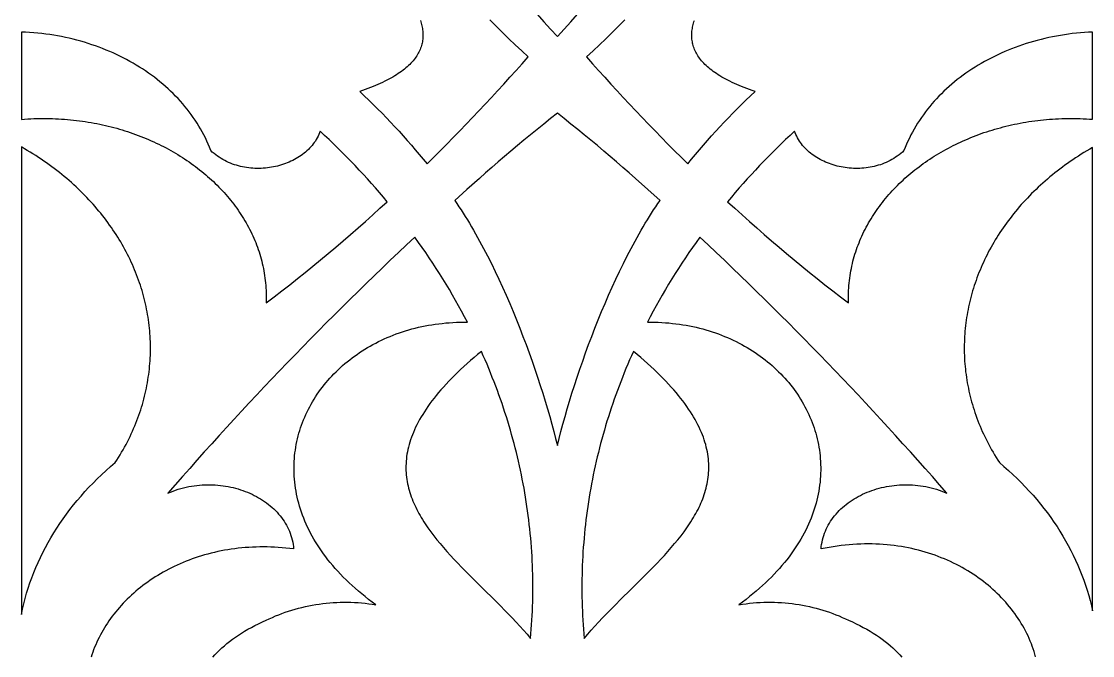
# Model space of a CAD drawing. Extents: x -4950 to -2150, y -1354 to 1346.
# Drawn here: x -3148.6 to -2849.8, y -331.7 to -154.7 of the extents above; entities that cross this region are included whole.
import ezdxf

# ---------------------------------------------------------------- set-up
doc = ezdxf.new("R2010")
doc.units = 0
doc.layers.add('LAYER_1', color=18, linetype='CONTINUOUS')

msp = doc.modelspace()

# ---------------------------------------------------------------- linework, layer by layer
at = {"layer": 'LAYER_1'}
for points in [[(-3037.35, -154.41), (-3037.23, -154.79), (-3037.12, -155.16), (-3037.01, -155.53), (-3036.92, -155.91), (-3036.84, -156.28), (-3036.77, -156.65), (-3036.72, -157.03), (-3036.67, -157.4), (-3036.64, -157.77), (-3036.62, -158.14), (-3036.62, -158.51), (-3036.62, -158.88), (-3036.64, -159.25), (-3036.67, -159.61), (-3036.72, -159.98), (-3036.77, -160.34), (-3036.85, -160.71), (-3036.93, -161.07), (-3037.03, -161.43), (-3037.14, -161.79), (-3037.27, -162.15), (-3037.41, -162.51), (-3037.57, -162.86), (-3037.74, -163.22), (-3037.92, -163.57), (-3038.12, -163.92), (-3038.34, -164.27), (-3038.57, -164.62), (-3038.82, -164.96), (-3039.08, -165.3), (-3039.36, -165.65), (-3039.65, -165.99), (-3039.96, -166.32), (-3040.29, -166.66), (-3040.63, -166.99), (-3040.99, -167.32), (-3041.37, -167.65), (-3041.76, -167.98), (-3042.17, -168.3), (-3042.6, -168.63), (-3043.05, -168.95), (-3043.51, -169.26), (-3043.99, -169.58), (-3044.49, -169.89), (-3045.01, -170.2), (-3045.54, -170.5), (-3046.1, -170.81), (-3046.67, -171.11), (-3047.26, -171.4), (-3047.88, -171.7), (-3048.51, -171.99), (-3049.16, -172.28), (-3049.83, -172.56), (-3050.51, -172.84), (-3051.22, -173.12), (-3051.95, -173.4), (-3052.7, -173.67), (-3053.47, -173.94), (-3054.26, -174.2), (-3052.99, -175.41), (-3051.74, -176.62), (-3050.49, -177.84), (-3049.26, -179.07), (-3048.04, -180.31), (-3046.83, -181.55), (-3045.64, -182.8), (-3044.46, -184.07), (-3043.29, -185.33), (-3042.13, -186.61), (-3040.99, -187.89), (-3039.86, -189.19), (-3038.75, -190.48), (-3037.64, -191.79), (-3036.55, -193.1), (-3035.48, -194.43), (-3033.63, -192.61), (-3031.8, -190.78), (-3029.97, -188.94), (-3028.16, -187.1), (-3026.36, -185.25), (-3024.57, -183.4), (-3022.79, -181.54), (-3021.02, -179.67), (-3019.27, -177.8), (-3017.52, -175.93), (-3015.79, -174.05), (-3014.06, -172.16), (-3012.35, -170.27), (-3010.65, -168.37), (-3008.95, -166.47), (-3007.27, -164.57), (-3009.08, -162.9), (-3010.87, -161.21), (-3012.65, -159.5), (-3014.43, -157.78), (-3016.19, -156.03), (-3017.94, -154.27)], [(-3004.76, -152.69), (-3002.88, -154.78), (-3001, -156.84), (-2999.13, -158.88), (-2997.26, -156.84), (-2995.38, -154.78), (-2993.5, -152.69)], [(-2980.32, -154.27), (-2982.07, -156.03), (-2983.83, -157.78), (-2985.6, -159.5), (-2987.39, -161.21), (-2989.18, -162.9), (-2990.98, -164.57), (-2989.3, -166.47), (-2987.61, -168.37), (-2985.91, -170.27), (-2984.19, -172.16), (-2982.47, -174.05), (-2980.73, -175.93), (-2978.99, -177.8), (-2977.23, -179.67), (-2975.46, -181.54), (-2973.68, -183.4), (-2971.89, -185.25), (-2970.09, -187.1), (-2968.28, -188.94), (-2966.46, -190.78), (-2964.62, -192.61), (-2962.78, -194.43), (-2961.7, -193.1), (-2960.61, -191.79), (-2959.51, -190.48), (-2958.39, -189.19), (-2957.26, -187.89), (-2956.12, -186.61), (-2954.97, -185.33), (-2953.8, -184.07), (-2952.62, -182.8), (-2951.42, -181.55), (-2950.22, -180.31), (-2949, -179.07), (-2947.76, -177.84), (-2946.52, -176.62), (-2945.26, -175.41), (-2943.99, -174.2), (-2944.78, -173.94), (-2945.55, -173.67), (-2946.3, -173.4), (-2947.03, -173.12), (-2947.74, -172.84), (-2948.43, -172.56), (-2949.1, -172.28), (-2949.75, -171.99), (-2950.38, -171.7), (-2950.99, -171.4), (-2951.58, -171.11), (-2952.16, -170.81), (-2952.71, -170.5), (-2953.25, -170.2), (-2953.77, -169.89), (-2954.26, -169.58), (-2954.75, -169.26), (-2955.21, -168.95), (-2955.66, -168.63), (-2956.08, -168.3), (-2956.5, -167.98), (-2956.89, -167.65), (-2957.27, -167.32), (-2957.63, -166.99), (-2957.97, -166.66), (-2958.3, -166.32), (-2958.61, -165.99), (-2958.9, -165.65), (-2959.18, -165.3), (-2959.44, -164.96), (-2959.69, -164.62), (-2959.92, -164.27), (-2960.13, -163.92), (-2960.33, -163.57), (-2960.52, -163.22), (-2960.69, -162.86), (-2960.85, -162.51), (-2960.99, -162.15), (-2961.11, -161.79), (-2961.23, -161.43), (-2961.33, -161.07), (-2961.41, -160.71), (-2961.48, -160.34), (-2961.54, -159.98), (-2961.58, -159.61), (-2961.62, -159.25), (-2961.63, -158.88), (-2961.64, -158.51), (-2961.63, -158.14), (-2961.61, -157.77), (-2961.58, -157.4), (-2961.54, -157.03), (-2961.48, -156.65), (-2961.41, -156.28), (-2961.33, -155.91), (-2961.24, -155.53), (-2961.14, -155.16), (-2961.03, -154.79), (-2960.9, -154.41)], [(-3095.23, -332.16), (-3094.64, -331.5), (-3094.03, -330.86), (-3093.39, -330.22), (-3092.72, -329.59), (-3092.02, -328.97), (-3091.3, -328.36), (-3090.54, -327.76), (-3089.76, -327.17), (-3088.95, -326.59), (-3088.11, -326.01), (-3087.24, -325.45), (-3086.35, -324.9), (-3085.42, -324.36), (-3084.46, -323.84), (-3083.48, -323.32), (-3082.46, -322.82), (-3081.42, -322.33), (-3080.34, -321.85), (-3079.48, -321.44), (-3078.61, -321.04), (-3077.73, -320.66), (-3076.84, -320.3), (-3075.94, -319.95), (-3075.03, -319.62), (-3074.11, -319.31), (-3073.19, -319.02), (-3072.26, -318.74), (-3071.32, -318.49), (-3070.37, -318.25), (-3069.42, -318.03), (-3068.47, -317.83), (-3067.51, -317.64), (-3066.54, -317.48), (-3065.57, -317.33), (-3064.59, -317.2), (-3063.62, -317.09), (-3062.63, -317), (-3061.65, -316.92), (-3060.66, -316.87), (-3059.67, -316.83), (-3058.68, -316.82), (-3057.69, -316.82), (-3056.7, -316.84), (-3055.71, -316.88), (-3054.71, -316.94), (-3053.72, -317.01), (-3052.73, -317.11), (-3051.74, -317.22), (-3050.75, -317.36), (-3049.77, -317.51), (-3050.79, -316.76), (-3051.78, -316.01), (-3052.75, -315.24), (-3053.7, -314.48), (-3054.61, -313.71), (-3055.51, -312.93), (-3056.38, -312.15), (-3057.22, -311.36), (-3058.04, -310.57), (-3058.84, -309.78), (-3059.61, -308.98), (-3060.36, -308.18), (-3061.08, -307.37), (-3061.78, -306.57), (-3062.46, -305.75), (-3063.11, -304.94), (-3063.74, -304.12), (-3064.35, -303.3), (-3064.94, -302.48), (-3065.5, -301.65), (-3066.04, -300.83), (-3066.55, -300), (-3067.05, -299.17), (-3067.52, -298.33), (-3067.97, -297.5), (-3068.39, -296.66), (-3068.8, -295.83), (-3069.18, -294.99), (-3069.55, -294.15), (-3069.89, -293.32), (-3070.21, -292.48), (-3070.51, -291.64), (-3070.79, -290.8), (-3071.04, -289.96), (-3071.28, -289.13), (-3071.5, -288.29), (-3071.7, -287.45), (-3071.87, -286.62), (-3072.03, -285.78), (-3072.17, -284.95), (-3072.28, -284.12), (-3072.38, -283.29), (-3072.46, -282.46), (-3072.52, -281.64), (-3072.56, -280.82), (-3072.58, -280), (-3072.58, -279.18), (-3072.57, -278.36), (-3072.53, -277.55), (-3072.48, -276.74), (-3072.41, -275.94), (-3072.32, -275.14), (-3072.21, -274.34), (-3072.09, -273.55), (-3071.94, -272.76), (-3071.78, -271.97), (-3071.61, -271.19), (-3071.41, -270.41), (-3071.2, -269.64), (-3070.97, -268.88), (-3070.73, -268.11), (-3070.47, -267.36), (-3070.19, -266.61), (-3069.9, -265.86), (-3069.59, -265.13), (-3069.26, -264.39), (-3068.92, -263.67), (-3068.56, -262.95), (-3068.19, -262.24), (-3067.8, -261.53), (-3067.4, -260.83), (-3066.98, -260.14), (-3066.55, -259.46), (-3066.1, -258.78), (-3065.64, -258.11), (-3065.16, -257.45), (-3064.67, -256.8), (-3064.17, -256.15), (-3063.65, -255.52), (-3063.12, -254.89), (-3062.57, -254.27), (-3062.01, -253.67), (-3061.44, -253.07), (-3060.85, -252.48), (-3060.25, -251.9), (-3059.64, -251.32), (-3059.02, -250.76), (-3058.38, -250.21), (-3057.73, -249.67), (-3057.06, -249.14), (-3056.39, -248.62), (-3055.7, -248.12), (-3055, -247.62), (-3054.29, -247.13), (-3053.57, -246.66), (-3052.84, -246.2), (-3052.1, -245.75), (-3051.34, -245.31), (-3050.57, -244.88), (-3049.8, -244.47), (-3049.01, -244.07), (-3048.21, -243.68), (-3047.4, -243.3), (-3046.58, -242.94), (-3045.75, -242.59), (-3044.91, -242.25), (-3044.06, -241.93), (-3043.2, -241.62), (-3042.34, -241.33), (-3041.46, -241.05), (-3040.57, -240.78), (-3039.68, -240.53), (-3038.77, -240.3), (-3037.86, -240.07), (-3036.94, -239.87), (-3036.01, -239.68), (-3035.07, -239.5), (-3034.12, -239.34), (-3033.17, -239.2), (-3032.21, -239.07), (-3031.24, -238.96), (-3030.26, -238.86), (-3029.27, -238.79), (-3028.28, -238.72), (-3027.28, -238.68), (-3026.27, -238.65), (-3025.26, -238.64), (-3024.24, -238.65), (-3025.04, -237.12), (-3025.85, -235.59), (-3026.68, -234.07), (-3027.52, -232.56), (-3028.39, -231.05), (-3029.26, -229.55), (-3030.15, -228.06), (-3031.06, -226.57), (-3031.98, -225.09), (-3032.92, -223.62), (-3033.88, -222.15), (-3034.85, -220.69), (-3035.83, -219.23), (-3036.83, -217.79), (-3037.85, -216.35), (-3038.88, -214.92), (-3041.17, -217.06), (-3043.45, -219.22), (-3045.72, -221.37), (-3047.98, -223.54), (-3050.23, -225.71), (-3052.48, -227.88), (-3054.72, -230.06), (-3056.94, -232.25), (-3059.16, -234.44), (-3061.37, -236.64), (-3063.57, -238.85), (-3065.77, -241.06), (-3067.95, -243.27), (-3070.12, -245.49), (-3072.29, -247.72), (-3074.45, -249.95), (-3076.6, -252.19), (-3078.74, -254.43), (-3080.87, -256.68), (-3082.99, -258.93), (-3085.1, -261.19), (-3087.21, -263.45), (-3089.31, -265.72), (-3091.39, -268), (-3093.47, -270.28), (-3095.54, -272.56), (-3097.6, -274.85), (-3099.65, -277.15), (-3101.69, -279.45), (-3103.72, -281.76), (-3105.75, -284.07), (-3107.76, -286.39), (-3107.05, -286.08), (-3106.33, -285.8), (-3105.6, -285.54), (-3104.87, -285.3), (-3104.14, -285.08), (-3103.4, -284.88), (-3102.66, -284.71), (-3101.92, -284.55), (-3101.18, -284.41), (-3100.44, -284.3), (-3099.7, -284.2), (-3098.96, -284.12), (-3098.22, -284.07), (-3097.48, -284.03), (-3096.74, -284.01), (-3096, -284.01), (-3095.27, -284.03), (-3094.54, -284.07), (-3093.81, -284.12), (-3093.09, -284.2), (-3092.37, -284.29), (-3091.66, -284.4), (-3090.95, -284.52), (-3090.25, -284.67), (-3089.55, -284.83), (-3088.87, -285), (-3088.18, -285.2), (-3087.51, -285.41), (-3086.85, -285.63), (-3086.19, -285.87), (-3085.55, -286.13), (-3084.91, -286.4), (-3084.28, -286.69), (-3083.67, -286.99), (-3083.07, -287.31), (-3082.47, -287.64), (-3081.9, -287.99), (-3081.33, -288.35), (-3080.78, -288.72), (-3080.24, -289.11), (-3079.71, -289.51), (-3079.2, -289.92), (-3078.71, -290.35), (-3078.23, -290.79), (-3077.76, -291.24), (-3077.32, -291.71), (-3076.89, -292.19), (-3076.48, -292.68), (-3076.08, -293.18), (-3075.71, -293.69), (-3075.35, -294.21), (-3075.02, -294.75), (-3074.7, -295.29), (-3074.41, -295.85), (-3074.13, -296.42), (-3073.88, -296.99), (-3073.65, -297.58), (-3073.44, -298.18), (-3073.26, -298.78), (-3073.1, -299.4), (-3072.96, -300.02), (-3072.85, -300.66), (-3072.76, -301.3), (-3072.7, -301.95), (-3073.77, -301.82), (-3074.84, -301.7), (-3075.91, -301.6), (-3076.97, -301.52), (-3078.02, -301.46), (-3079.06, -301.42), (-3080.1, -301.39), (-3081.14, -301.38), (-3082.16, -301.38), (-3083.18, -301.41), (-3084.19, -301.45), (-3085.19, -301.5), (-3086.19, -301.57), (-3087.18, -301.66), (-3088.16, -301.76), (-3089.13, -301.88), (-3090.1, -302.01), (-3091.05, -302.16), (-3092, -302.33), (-3092.94, -302.5), (-3093.88, -302.7), (-3094.8, -302.9), (-3095.72, -303.13), (-3096.62, -303.36), (-3097.52, -303.61), (-3098.41, -303.87), (-3099.29, -304.15), (-3100.16, -304.44), (-3101.02, -304.74), (-3101.87, -305.05), (-3102.71, -305.38), (-3103.54, -305.72), (-3104.36, -306.07), (-3105.17, -306.44), (-3105.97, -306.81), (-3106.76, -307.2), (-3107.54, -307.6), (-3108.31, -308.01), (-3109.07, -308.43), (-3109.82, -308.86), (-3110.56, -309.31), (-3111.28, -309.76), (-3112, -310.22), (-3112.7, -310.7), (-3113.4, -311.18), (-3114.08, -311.68), (-3114.74, -312.18), (-3115.4, -312.69), (-3116.05, -313.21), (-3116.68, -313.75), (-3117.3, -314.29), (-3117.91, -314.83), (-3118.5, -315.39), (-3119.09, -315.96), (-3119.66, -316.53), (-3120.21, -317.11), (-3120.76, -317.7), (-3121.29, -318.29), (-3121.81, -318.9), (-3122.31, -319.51), (-3122.8, -320.13), (-3123.28, -320.75), (-3123.75, -321.38), (-3124.2, -322.02), (-3124.63, -322.66), (-3125.05, -323.31), (-3125.46, -323.96), (-3125.85, -324.62), (-3126.23, -325.29), (-3126.6, -325.96), (-3126.95, -326.64), (-3127.28, -327.32), (-3127.6, -328), (-3127.9, -328.69), (-3128.19, -329.39), (-3128.47, -330.09), (-3128.73, -330.79), (-3128.97, -331.49), (-3129.19, -332.2)], [(-2865.73, -332.09), (-2865.93, -331.34), (-2866.15, -330.6), (-2866.39, -329.86), (-2866.65, -329.12), (-2866.92, -328.39), (-2867.21, -327.67), (-2867.52, -326.94), (-2867.85, -326.22), (-2868.19, -325.51), (-2868.55, -324.8), (-2868.92, -324.1), (-2869.31, -323.41), (-2869.72, -322.71), (-2870.14, -322.03), (-2870.58, -321.35), (-2871.04, -320.68), (-2871.51, -320.01), (-2871.99, -319.36), (-2872.49, -318.71), (-2873.01, -318.06), (-2873.54, -317.43), (-2874.08, -316.8), (-2874.64, -316.18), (-2875.22, -315.57), (-2875.81, -314.97), (-2876.41, -314.37), (-2877.02, -313.79), (-2877.65, -313.22), (-2878.3, -312.65), (-2878.95, -312.09), (-2879.63, -311.55), (-2880.31, -311.01), (-2881.01, -310.49), (-2881.72, -309.98), (-2882.44, -309.47), (-2883.17, -308.98), (-2883.92, -308.5), (-2884.68, -308.03), (-2885.45, -307.58), (-2886.23, -307.13), (-2887.03, -306.7), (-2887.84, -306.28), (-2888.65, -305.87), (-2889.48, -305.48), (-2890.32, -305.1), (-2891.18, -304.73), (-2892.04, -304.38), (-2892.91, -304.04), (-2893.79, -303.71), (-2894.69, -303.4), (-2895.59, -303.11), (-2896.51, -302.83), (-2897.43, -302.56), (-2898.37, -302.31), (-2899.31, -302.07), (-2900.26, -301.86), (-2901.22, -301.65), (-2902.2, -301.47), (-2903.18, -301.3), (-2904.16, -301.14), (-2905.16, -301.01), (-2906.17, -300.89), (-2907.18, -300.79), (-2908.21, -300.7), (-2909.24, -300.64), (-2910.28, -300.59), (-2911.32, -300.56), (-2912.38, -300.55), (-2913.44, -300.55), (-2914.51, -300.58), (-2915.58, -300.63), (-2916.67, -300.69), (-2917.75, -300.78), (-2918.85, -300.88), (-2919.95, -301.01), (-2921.06, -301.16), (-2922.18, -301.32), (-2923.3, -301.51), (-2924.43, -301.72), (-2925.56, -301.95), (-2925.5, -301.3), (-2925.41, -300.66), (-2925.3, -300.02), (-2925.16, -299.4), (-2925, -298.78), (-2924.81, -298.18), (-2924.6, -297.58), (-2924.37, -296.99), (-2924.12, -296.42), (-2923.85, -295.85), (-2923.55, -295.29), (-2923.24, -294.75), (-2922.9, -294.21), (-2922.55, -293.69), (-2922.17, -293.18), (-2921.78, -292.68), (-2921.37, -292.19), (-2920.94, -291.71), (-2920.49, -291.24), (-2920.03, -290.79), (-2919.55, -290.35), (-2919.05, -289.92), (-2918.54, -289.51), (-2918.02, -289.11), (-2917.48, -288.72), (-2916.93, -288.35), (-2916.36, -287.99), (-2915.78, -287.64), (-2915.19, -287.31), (-2914.59, -286.99), (-2913.97, -286.69), (-2913.35, -286.4), (-2912.71, -286.13), (-2912.06, -285.87), (-2911.41, -285.63), (-2910.74, -285.41), (-2910.07, -285.2), (-2909.39, -285), (-2908.7, -284.83), (-2908.01, -284.67), (-2907.31, -284.52), (-2906.6, -284.4), (-2905.88, -284.29), (-2905.17, -284.2), (-2904.44, -284.12), (-2903.72, -284.07), (-2902.99, -284.03), (-2902.25, -284.01), (-2901.52, -284.01), (-2900.78, -284.03), (-2900.04, -284.07), (-2899.3, -284.12), (-2898.56, -284.2), (-2897.81, -284.3), (-2897.07, -284.41), (-2896.33, -284.55), (-2895.59, -284.71), (-2894.85, -284.88), (-2894.12, -285.08), (-2893.39, -285.3), (-2892.66, -285.54), (-2891.93, -285.8), (-2891.21, -286.08), (-2890.49, -286.39), (-2892.51, -284.07), (-2894.53, -281.76), (-2896.56, -279.45), (-2898.61, -277.15), (-2900.66, -274.85), (-2902.72, -272.56), (-2904.79, -270.28), (-2906.86, -268), (-2908.95, -265.72), (-2911.05, -263.45), (-2913.15, -261.19), (-2915.26, -258.93), (-2917.39, -256.68), (-2919.52, -254.43), (-2921.66, -252.19), (-2923.81, -249.95), (-2925.96, -247.72), (-2928.13, -245.49), (-2930.31, -243.27), (-2932.49, -241.06), (-2934.68, -238.85), (-2936.88, -236.64), (-2939.09, -234.44), (-2941.31, -232.25), (-2943.54, -230.06), (-2945.78, -227.88), (-2948.02, -225.71), (-2950.27, -223.54), (-2952.54, -221.37), (-2954.81, -219.22), (-2957.09, -217.06), (-2959.37, -214.92), (-2960.4, -216.35), (-2961.42, -217.79), (-2962.42, -219.23), (-2963.41, -220.69), (-2964.38, -222.15), (-2965.33, -223.62), (-2966.27, -225.09), (-2967.19, -226.57), (-2968.1, -228.06), (-2968.99, -229.55), (-2969.87, -231.05), (-2970.73, -232.56), (-2971.57, -234.07), (-2972.4, -235.59), (-2973.22, -237.12), (-2974.01, -238.65), (-2972.99, -238.64), (-2971.98, -238.65), (-2970.97, -238.68), (-2969.97, -238.72), (-2968.98, -238.79), (-2968, -238.86), (-2967.02, -238.96), (-2966.05, -239.07), (-2965.09, -239.2), (-2964.13, -239.34), (-2963.19, -239.5), (-2962.25, -239.68), (-2961.32, -239.87), (-2960.4, -240.07), (-2959.48, -240.3), (-2958.58, -240.53), (-2957.68, -240.78), (-2956.8, -241.05), (-2955.92, -241.33), (-2955.05, -241.62), (-2954.19, -241.93), (-2953.34, -242.25), (-2952.5, -242.59), (-2951.67, -242.94), (-2950.86, -243.3), (-2950.05, -243.68), (-2949.25, -244.07), (-2948.46, -244.47), (-2947.68, -244.88), (-2946.92, -245.31), (-2946.16, -245.75), (-2945.42, -246.2), (-2944.68, -246.66), (-2943.96, -247.13), (-2943.25, -247.62), (-2942.55, -248.12), (-2941.87, -248.62), (-2941.19, -249.14), (-2940.53, -249.67), (-2939.88, -250.21), (-2939.24, -250.76), (-2938.62, -251.32), (-2938, -251.9), (-2937.4, -252.48), (-2936.82, -253.07), (-2936.24, -253.67), (-2935.68, -254.27), (-2935.14, -254.89), (-2934.61, -255.52), (-2934.09, -256.15), (-2933.58, -256.8), (-2933.09, -257.45), (-2932.61, -258.11), (-2932.15, -258.78), (-2931.71, -259.46), (-2931.27, -260.14), (-2930.85, -260.83), (-2930.45, -261.53), (-2930.06, -262.24), (-2929.69, -262.95), (-2929.33, -263.67), (-2928.99, -264.39), (-2928.67, -265.13), (-2928.36, -265.86), (-2928.06, -266.61), (-2927.79, -267.36), (-2927.53, -268.11), (-2927.28, -268.88), (-2927.05, -269.64), (-2926.84, -270.41), (-2926.65, -271.19), (-2926.47, -271.97), (-2926.31, -272.76), (-2926.17, -273.55), (-2926.05, -274.34), (-2925.94, -275.14), (-2925.85, -275.94), (-2925.78, -276.74), (-2925.72, -277.55), (-2925.69, -278.36), (-2925.67, -279.18), (-2925.68, -280), (-2925.7, -280.82), (-2925.74, -281.64), (-2925.8, -282.46), (-2925.87, -283.29), (-2925.97, -284.12), (-2926.09, -284.95), (-2926.23, -285.78), (-2926.38, -286.62), (-2926.56, -287.45), (-2926.76, -288.29), (-2926.97, -289.13), (-2927.21, -289.96), (-2927.47, -290.8), (-2927.75, -291.64), (-2928.05, -292.48), (-2928.37, -293.32), (-2928.71, -294.15), (-2929.07, -294.99), (-2929.46, -295.83), (-2929.86, -296.66), (-2930.29, -297.5), (-2930.74, -298.33), (-2931.21, -299.17), (-2931.7, -300), (-2932.22, -300.83), (-2932.76, -301.65), (-2933.32, -302.48), (-2933.9, -303.3), (-2934.51, -304.12), (-2935.14, -304.94), (-2935.8, -305.75), (-2936.47, -306.57), (-2937.17, -307.37), (-2937.9, -308.18), (-2938.64, -308.98), (-2939.42, -309.78), (-2940.21, -310.57), (-2941.03, -311.36), (-2941.88, -312.15), (-2942.75, -312.93), (-2943.64, -313.71), (-2944.56, -314.48), (-2945.5, -315.24), (-2946.47, -316.01), (-2947.47, -316.76), (-2948.49, -317.51), (-2947.5, -317.36), (-2946.51, -317.22), (-2945.52, -317.11), (-2944.53, -317.01), (-2943.54, -316.94), (-2942.55, -316.88), (-2941.56, -316.84), (-2940.56, -316.82), (-2939.57, -316.82), (-2938.58, -316.83), (-2937.59, -316.87), (-2936.61, -316.92), (-2935.62, -317), (-2934.64, -317.09), (-2933.66, -317.2), (-2932.69, -317.33), (-2931.72, -317.48), (-2930.75, -317.64), (-2929.79, -317.83), (-2928.83, -318.03), (-2927.88, -318.25), (-2926.94, -318.49), (-2926, -318.74), (-2925.07, -319.02), (-2924.14, -319.31), (-2923.23, -319.62), (-2922.32, -319.95), (-2921.42, -320.3), (-2920.53, -320.66), (-2919.65, -321.04), (-2918.78, -321.44), (-2917.92, -321.85), (-2916.84, -322.33), (-2915.79, -322.82), (-2914.78, -323.32), (-2913.79, -323.84), (-2912.83, -324.36), (-2911.91, -324.9), (-2911.01, -325.45), (-2910.14, -326.01), (-2909.3, -326.59), (-2908.49, -327.17), (-2907.71, -327.76), (-2906.96, -328.36), (-2906.23, -328.97), (-2905.54, -329.59), (-2904.87, -330.22), (-2904.22, -330.86), (-2903.61, -331.5), (-2903.02, -332.16)]]:
    msp.add_lwpolyline(points, dxfattribs=at)
for points in [[(-3080.35, -233.27), (-3078.15, -231.59), (-3075.95, -229.9), (-3073.77, -228.2), (-3071.6, -226.48), (-3069.45, -224.76), (-3067.31, -223.02), (-3065.18, -221.26), (-3063.06, -219.5), (-3060.96, -217.73), (-3058.87, -215.94), (-3056.79, -214.14), (-3054.73, -212.33), (-3052.67, -210.51), (-3050.63, -208.69), (-3048.61, -206.85), (-3046.59, -205), (-3047.67, -203.72), (-3048.76, -202.44), (-3049.86, -201.17), (-3050.97, -199.91), (-3052.1, -198.65), (-3053.24, -197.4), (-3054.39, -196.16), (-3055.55, -194.93), (-3056.73, -193.7), (-3057.92, -192.48), (-3059.12, -191.27), (-3060.34, -190.07), (-3061.56, -188.87), (-3062.8, -187.68), (-3064.05, -186.5), (-3065.31, -185.33), (-3065.49, -185.8), (-3065.68, -186.27), (-3065.89, -186.73), (-3066.12, -187.18), (-3066.37, -187.63), (-3066.63, -188.06), (-3066.92, -188.48), (-3067.22, -188.89), (-3067.54, -189.29), (-3067.87, -189.68), (-3068.22, -190.06), (-3068.59, -190.43), (-3068.97, -190.79), (-3069.36, -191.13), (-3069.77, -191.47), (-3070.19, -191.79), (-3070.62, -192.11), (-3071.07, -192.41), (-3071.53, -192.7), (-3071.99, -192.97), (-3072.47, -193.24), (-3072.96, -193.49), (-3073.46, -193.73), (-3073.97, -193.96), (-3074.48, -194.17), (-3075, -194.37), (-3075.54, -194.56), (-3076.07, -194.74), (-3076.62, -194.9), (-3077.17, -195.04), (-3077.73, -195.18), (-3078.29, -195.3), (-3078.85, -195.4), (-3079.42, -195.49), (-3079.99, -195.57), (-3080.57, -195.63), (-3081.15, -195.68), (-3081.73, -195.71), (-3082.31, -195.73), (-3082.89, -195.73), (-3083.47, -195.71), (-3084.06, -195.68), (-3084.64, -195.64), (-3085.22, -195.57), (-3085.8, -195.49), (-3086.38, -195.4), (-3086.95, -195.29), (-3087.52, -195.16), (-3088.09, -195.02), (-3088.65, -194.85), (-3089.21, -194.67), (-3089.77, -194.48), (-3090.31, -194.26), (-3090.86, -194.03), (-3091.39, -193.78), (-3091.92, -193.52), (-3092.44, -193.23), (-3092.95, -192.93), (-3093.45, -192.6), (-3093.95, -192.26), (-3094.43, -191.9), (-3094.9, -191.52), (-3095.37, -191.13), (-3095.82, -190.71), (-3096.16, -189.82), (-3096.53, -188.95), (-3096.91, -188.08), (-3097.32, -187.22), (-3097.74, -186.37), (-3098.19, -185.53), (-3098.65, -184.7), (-3099.13, -183.88), (-3099.63, -183.07), (-3100.15, -182.27), (-3100.68, -181.48), (-3101.24, -180.69), (-3101.81, -179.92), (-3102.4, -179.16), (-3103.01, -178.41), (-3103.63, -177.67), (-3104.27, -176.94), (-3104.93, -176.22), (-3105.6, -175.51), (-3106.29, -174.82), (-3107, -174.13), (-3107.72, -173.46), (-3108.45, -172.8), (-3109.2, -172.15), (-3109.97, -171.51), (-3110.75, -170.89), (-3111.54, -170.27), (-3112.35, -169.67), (-3113.17, -169.08), (-3114, -168.51), (-3114.85, -167.95), (-3115.71, -167.4), (-3116.58, -166.86), (-3117.47, -166.34), (-3118.37, -165.83), (-3119.28, -165.33), (-3120.2, -164.85), (-3121.13, -164.39), (-3122.08, -163.93), (-3123.03, -163.49), (-3124, -163.07), (-3124.97, -162.66), (-3125.96, -162.26), (-3126.96, -161.88), (-3127.96, -161.52), (-3128.98, -161.17), (-3130.01, -160.83), (-3131.04, -160.51), (-3132.08, -160.21), (-3133.14, -159.92), (-3134.19, -159.65), (-3135.26, -159.39), (-3136.34, -159.15), (-3137.42, -158.93), (-3138.51, -158.72), (-3139.61, -158.53), (-3140.71, -158.36), (-3141.82, -158.2), (-3142.94, -158.06), (-3144.06, -157.94), (-3145.19, -157.84), (-3146.33, -157.75), (-3147.47, -157.68), (-3148.61, -157.63), (-3148.61, -182.02), (-3147.74, -181.95), (-3146.87, -181.9), (-3146, -181.85), (-3145.13, -181.81), (-3144.27, -181.79), (-3143.4, -181.77), (-3142.54, -181.76), (-3141.69, -181.76), (-3140.83, -181.78), (-3139.98, -181.8), (-3139.13, -181.83), (-3138.28, -181.87), (-3137.44, -181.92), (-3136.6, -181.97), (-3135.76, -182.04), (-3134.92, -182.12), (-3134.09, -182.2), (-3133.26, -182.3), (-3132.44, -182.4), (-3131.62, -182.51), (-3130.8, -182.63), (-3129.98, -182.76), (-3129.17, -182.9), (-3128.36, -183.04), (-3127.56, -183.2), (-3126.76, -183.36), (-3125.97, -183.53), (-3125.17, -183.71), (-3124.39, -183.9), (-3123.6, -184.1), (-3122.83, -184.3), (-3122.05, -184.51), (-3121.28, -184.73), (-3120.52, -184.96), (-3119.75, -185.2), (-3119, -185.44), (-3118.25, -185.69), (-3117.5, -185.95), (-3116.76, -186.22), (-3116.02, -186.49), (-3115.29, -186.77), (-3114.57, -187.06), (-3113.85, -187.36), (-3113.13, -187.66), (-3112.42, -187.98), (-3111.72, -188.3), (-3111.02, -188.62), (-3110.32, -188.95), (-3109.64, -189.29), (-3108.95, -189.64), (-3108.28, -189.99), (-3107.61, -190.36), (-3106.94, -190.72), (-3106.29, -191.1), (-3105.64, -191.48), (-3104.99, -191.87), (-3104.35, -192.26), (-3103.72, -192.66), (-3103.1, -193.07), (-3102.48, -193.48), (-3101.86, -193.9), (-3101.26, -194.33), (-3100.66, -194.76), (-3100.07, -195.2), (-3099.48, -195.64), (-3098.91, -196.09), (-3098.34, -196.55), (-3097.77, -197.01), (-3097.22, -197.48), (-3096.67, -197.95), (-3096.13, -198.43), (-3095.6, -198.92), (-3095.07, -199.41), (-3094.55, -199.91), (-3094.04, -200.41), (-3093.54, -200.92), (-3093.05, -201.43), (-3092.56, -201.95), (-3092.09, -202.47), (-3091.62, -203), (-3091.16, -203.53), (-3090.7, -204.07), (-3090.26, -204.61), (-3089.82, -205.16), (-3089.4, -205.71), (-3088.98, -206.27), (-3088.57, -206.84), (-3088.17, -207.4), (-3087.78, -207.98), (-3087.39, -208.55), (-3087.02, -209.13), (-3086.66, -209.72), (-3086.3, -210.31), (-3085.96, -210.9), (-3085.62, -211.5), (-3085.29, -212.11), (-3084.98, -212.71), (-3084.67, -213.32), (-3084.37, -213.94), (-3084.08, -214.56), (-3083.81, -215.18), (-3083.54, -215.81), (-3083.28, -216.44), (-3083.03, -217.07), (-3082.8, -217.71), (-3082.57, -218.35), (-3082.35, -219), (-3082.15, -219.65), (-3081.95, -220.3), (-3081.77, -220.96), (-3081.59, -221.62), (-3081.43, -222.28), (-3081.28, -222.94), (-3081.14, -223.61), (-3081.01, -224.28), (-3080.89, -224.96), (-3080.78, -225.64), (-3080.68, -226.32), (-3080.6, -227), (-3080.52, -227.69), (-3080.46, -228.37), (-3080.41, -229.07), (-3080.37, -229.76), (-3080.34, -230.46), (-3080.33, -231.16), (-3080.32, -231.86), (-3080.33, -232.56)], [(-2917.9, -233.27), (-2917.92, -232.56), (-2917.93, -231.86), (-2917.93, -231.16), (-2917.91, -230.46), (-2917.88, -229.77), (-2917.85, -229.07), (-2917.8, -228.38), (-2917.73, -227.7), (-2917.66, -227.01), (-2917.57, -226.33), (-2917.48, -225.65), (-2917.37, -224.97), (-2917.25, -224.3), (-2917.12, -223.63), (-2916.98, -222.96), (-2916.83, -222.3), (-2916.67, -221.64), (-2916.49, -220.98), (-2916.31, -220.32), (-2916.11, -219.67), (-2915.91, -219.02), (-2915.69, -218.38), (-2915.47, -217.74), (-2915.23, -217.1), (-2914.98, -216.47), (-2914.73, -215.84), (-2914.46, -215.21), (-2914.18, -214.59), (-2913.9, -213.97), (-2913.6, -213.36), (-2913.3, -212.75), (-2912.98, -212.14), (-2912.65, -211.54), (-2912.32, -210.94), (-2911.97, -210.35), (-2911.62, -209.76), (-2911.26, -209.17), (-2910.89, -208.59), (-2910.5, -208.02), (-2910.11, -207.44), (-2909.72, -206.88), (-2909.31, -206.31), (-2908.89, -205.76), (-2908.47, -205.2), (-2908.03, -204.66), (-2907.59, -204.11), (-2907.14, -203.58), (-2906.68, -203.04), (-2906.21, -202.51), (-2905.73, -201.99), (-2905.25, -201.47), (-2904.76, -200.96), (-2904.26, -200.46), (-2903.75, -199.95), (-2903.23, -199.46), (-2902.71, -198.97), (-2902.18, -198.48), (-2901.64, -198), (-2901.09, -197.53), (-2900.54, -197.06), (-2899.98, -196.6), (-2899.41, -196.14), (-2898.84, -195.69), (-2898.25, -195.25), (-2897.66, -194.81), (-2897.07, -194.38), (-2896.46, -193.95), (-2895.85, -193.53), (-2895.24, -193.12), (-2894.61, -192.71), (-2893.98, -192.31), (-2893.35, -191.92), (-2892.7, -191.53), (-2892.05, -191.15), (-2891.4, -190.77), (-2890.74, -190.4), (-2890.07, -190.04), (-2889.39, -189.69), (-2888.72, -189.34), (-2888.03, -189), (-2887.34, -188.67), (-2886.64, -188.34), (-2885.94, -188.02), (-2885.23, -187.71), (-2884.52, -187.41), (-2883.8, -187.11), (-2883.08, -186.82), (-2882.35, -186.54), (-2881.61, -186.26), (-2880.87, -185.99), (-2880.13, -185.73), (-2879.38, -185.48), (-2878.62, -185.24), (-2877.87, -185), (-2877.1, -184.77), (-2876.34, -184.55), (-2875.56, -184.34), (-2874.79, -184.13), (-2874.01, -183.93), (-2873.22, -183.74), (-2872.43, -183.56), (-2871.64, -183.39), (-2870.84, -183.23), (-2870.04, -183.07), (-2869.23, -182.92), (-2868.42, -182.79), (-2867.61, -182.66), (-2866.8, -182.53), (-2865.98, -182.42), (-2865.15, -182.32), (-2864.33, -182.22), (-2863.5, -182.13), (-2862.66, -182.06), (-2861.83, -181.99), (-2860.99, -181.93), (-2860.15, -181.88), (-2859.3, -181.84), (-2858.45, -181.8), (-2857.6, -181.78), (-2856.75, -181.77), (-2855.89, -181.76), (-2855.04, -181.77), (-2854.18, -181.78), (-2853.31, -181.81), (-2852.45, -181.84), (-2851.58, -181.89), (-2850.71, -181.94), (-2849.84, -182), (-2849.84, -157.64), (-2850.98, -157.69), (-2852.12, -157.76), (-2853.25, -157.85), (-2854.37, -157.96), (-2855.49, -158.08), (-2856.6, -158.23), (-2857.71, -158.38), (-2858.81, -158.56), (-2859.9, -158.75), (-2860.99, -158.96), (-2862.07, -159.19), (-2863.14, -159.43), (-2864.21, -159.68), (-2865.26, -159.96), (-2866.31, -160.25), (-2867.35, -160.55), (-2868.38, -160.87), (-2869.4, -161.21), (-2870.41, -161.56), (-2871.42, -161.93), (-2872.41, -162.31), (-2873.39, -162.7), (-2874.36, -163.11), (-2875.33, -163.54), (-2876.28, -163.98), (-2877.22, -164.43), (-2878.15, -164.9), (-2879.07, -165.38), (-2879.97, -165.88), (-2880.87, -166.39), (-2881.75, -166.91), (-2882.62, -167.44), (-2883.48, -167.99), (-2884.32, -168.55), (-2885.15, -169.13), (-2885.97, -169.72), (-2886.77, -170.32), (-2887.57, -170.93), (-2888.34, -171.55), (-2889.1, -172.19), (-2889.85, -172.84), (-2890.58, -173.5), (-2891.3, -174.17), (-2892, -174.85), (-2892.69, -175.55), (-2893.36, -176.26), (-2894.01, -176.97), (-2894.65, -177.7), (-2895.27, -178.44), (-2895.88, -179.19), (-2896.46, -179.95), (-2897.03, -180.72), (-2897.59, -181.5), (-2898.12, -182.29), (-2898.64, -183.09), (-2899.14, -183.9), (-2899.62, -184.72), (-2900.08, -185.55), (-2900.52, -186.38), (-2900.94, -187.23), (-2901.35, -188.09), (-2901.73, -188.95), (-2902.09, -189.83), (-2902.44, -190.71), (-2902.89, -191.13), (-2903.35, -191.52), (-2903.82, -191.9), (-2904.31, -192.26), (-2904.8, -192.6), (-2905.3, -192.93), (-2905.82, -193.23), (-2906.34, -193.52), (-2906.86, -193.78), (-2907.4, -194.03), (-2907.94, -194.26), (-2908.49, -194.48), (-2909.04, -194.67), (-2909.6, -194.85), (-2910.16, -195.02), (-2910.73, -195.16), (-2911.3, -195.29), (-2911.88, -195.4), (-2912.46, -195.49), (-2913.03, -195.57), (-2913.62, -195.64), (-2914.2, -195.68), (-2914.78, -195.71), (-2915.36, -195.73), (-2915.95, -195.73), (-2916.53, -195.71), (-2917.11, -195.68), (-2917.69, -195.63), (-2918.26, -195.57), (-2918.83, -195.49), (-2919.4, -195.4), (-2919.97, -195.3), (-2920.53, -195.18), (-2921.09, -195.04), (-2921.64, -194.9), (-2922.18, -194.74), (-2922.72, -194.56), (-2923.25, -194.37), (-2923.77, -194.17), (-2924.29, -193.96), (-2924.8, -193.73), (-2925.29, -193.49), (-2925.78, -193.24), (-2926.26, -192.97), (-2926.73, -192.7), (-2927.19, -192.41), (-2927.63, -192.11), (-2928.07, -191.79), (-2928.49, -191.47), (-2928.89, -191.13), (-2929.29, -190.79), (-2929.67, -190.43), (-2930.03, -190.06), (-2930.38, -189.68), (-2930.72, -189.29), (-2931.04, -188.89), (-2931.34, -188.48), (-2931.62, -188.06), (-2931.89, -187.63), (-2932.14, -187.18), (-2932.37, -186.73), (-2932.58, -186.27), (-2932.77, -185.8), (-2932.94, -185.33), (-2934.2, -186.5), (-2935.45, -187.68), (-2936.69, -188.87), (-2937.92, -190.07), (-2939.13, -191.27), (-2940.33, -192.48), (-2941.52, -193.7), (-2942.7, -194.93), (-2943.86, -196.16), (-2945.02, -197.4), (-2946.16, -198.65), (-2947.28, -199.91), (-2948.4, -201.17), (-2949.5, -202.44), (-2950.59, -203.72), (-2951.66, -205), (-2949.65, -206.85), (-2947.62, -208.69), (-2945.58, -210.51), (-2943.53, -212.33), (-2941.46, -214.14), (-2939.39, -215.94), (-2937.3, -217.73), (-2935.19, -219.5), (-2933.08, -221.26), (-2930.95, -223.02), (-2928.81, -224.76), (-2926.65, -226.48), (-2924.48, -228.2), (-2922.3, -229.9), (-2920.11, -231.59)], [(-2999.13, -273.08), (-2998.64, -271.13), (-2998.13, -269.12), (-2997.58, -267.07), (-2996.99, -264.98), (-2996.38, -262.85), (-2995.73, -260.69), (-2995.06, -258.49), (-2994.35, -256.27), (-2993.61, -254.03), (-2992.85, -251.77), (-2992.06, -249.49), (-2991.24, -247.2), (-2990.4, -244.9), (-2989.53, -242.59), (-2988.64, -240.29), (-2987.73, -237.99), (-2986.79, -235.7), (-2985.83, -233.41), (-2984.85, -231.14), (-2983.84, -228.89), (-2982.82, -226.67), (-2981.78, -224.46), (-2980.72, -222.29), (-2979.65, -220.15), (-2978.55, -218.05), (-2977.44, -215.99), (-2976.88, -214.97), (-2976.32, -213.97), (-2975.75, -212.98), (-2975.18, -212), (-2974.6, -211.03), (-2974.03, -210.08), (-2973.44, -209.14), (-2972.86, -208.22), (-2972.27, -207.31), (-2971.68, -206.42), (-2971.09, -205.54), (-2970.49, -204.68), (-2973.91, -201.59), (-2977.36, -198.51), (-2979.1, -196.98), (-2980.85, -195.45), (-2982.61, -193.92), (-2984.38, -192.39), (-2986.16, -190.87), (-2987.96, -189.36), (-2989.78, -187.84), (-2991.61, -186.33), (-2993.46, -184.82), (-2995.33, -183.32), (-2997.22, -181.82), (-2999.13, -180.32), (-3001.04, -181.82), (-3002.93, -183.32), (-3004.8, -184.82), (-3006.65, -186.33), (-3008.48, -187.84), (-3010.29, -189.36), (-3012.09, -190.87), (-3013.88, -192.39), (-3015.65, -193.92), (-3017.41, -195.45), (-3019.16, -196.98), (-3020.89, -198.51), (-3024.34, -201.59), (-3027.76, -204.68), (-3027.17, -205.54), (-3026.57, -206.42), (-3025.98, -207.31), (-3025.4, -208.22), (-3024.81, -209.14), (-3024.23, -210.08), (-3023.65, -211.03), (-3023.08, -212), (-3022.51, -212.98), (-3021.94, -213.97), (-3021.37, -214.97), (-3020.81, -215.99), (-3019.7, -218.05), (-3018.61, -220.15), (-3017.53, -222.29), (-3016.47, -224.46), (-3015.43, -226.67), (-3014.41, -228.89), (-3013.41, -231.14), (-3012.43, -233.41), (-3011.47, -235.7), (-3010.53, -237.99), (-3009.61, -240.29), (-3008.72, -242.59), (-3007.85, -244.9), (-3007.01, -247.2), (-3006.19, -249.49), (-3005.4, -251.77), (-3004.64, -254.03), (-3003.91, -256.27), (-3003.2, -258.49), (-3002.52, -260.69), (-3001.88, -262.85), (-3001.26, -264.98), (-3000.68, -267.07), (-3000.13, -269.12), (-2999.61, -271.13)], [(-3148.62, -320.23), (-3148.31, -318.74), (-3147.97, -317.26), (-3147.59, -315.79), (-3147.17, -314.33), (-3146.73, -312.87), (-3146.25, -311.42), (-3145.73, -309.98), (-3145.18, -308.55), (-3144.6, -307.13), (-3143.98, -305.71), (-3143.33, -304.31), (-3142.65, -302.92), (-3141.94, -301.54), (-3141.19, -300.17), (-3140.41, -298.81), (-3139.6, -297.46), (-3138.76, -296.13), (-3137.89, -294.81), (-3136.98, -293.5), (-3136.04, -292.2), (-3135.07, -290.92), (-3134.08, -289.66), (-3133.05, -288.4), (-3131.99, -287.17), (-3130.9, -285.95), (-3129.78, -284.74), (-3128.62, -283.55), (-3127.45, -282.37), (-3126.24, -281.22), (-3125, -280.08), (-3123.73, -278.96), (-3122.43, -277.85), (-3121.97, -277.13), (-3121.52, -276.41), (-3121.09, -275.69), (-3120.66, -274.97), (-3120.24, -274.24), (-3119.84, -273.51), (-3119.44, -272.78), (-3119.06, -272.05), (-3118.69, -271.31), (-3118.33, -270.58), (-3117.98, -269.84), (-3117.65, -269.1), (-3117.32, -268.35), (-3117.01, -267.61), (-3116.7, -266.86), (-3116.41, -266.11), (-3116.13, -265.37), (-3115.86, -264.61), (-3115.6, -263.86), (-3115.35, -263.11), (-3115.11, -262.36), (-3114.89, -261.6), (-3114.67, -260.84), (-3114.47, -260.09), (-3114.27, -259.33), (-3114.09, -258.57), (-3113.92, -257.81), (-3113.76, -257.05), (-3113.61, -256.29), (-3113.47, -255.53), (-3113.34, -254.76), (-3113.22, -254), (-3113.11, -253.24), (-3113.01, -252.48), (-3112.93, -251.71), (-3112.85, -250.95), (-3112.79, -250.18), (-3112.73, -249.42), (-3112.69, -248.66), (-3112.66, -247.89), (-3112.63, -247.13), (-3112.62, -246.37), (-3112.62, -245.61), (-3112.63, -244.85), (-3112.65, -244.08), (-3112.68, -243.32), (-3112.72, -242.56), (-3112.77, -241.8), (-3112.83, -241.05), (-3112.9, -240.29), (-3112.99, -239.53), (-3113.08, -238.77), (-3113.18, -238.02), (-3113.29, -237.27), (-3113.42, -236.51), (-3113.55, -235.76), (-3113.69, -235.01), (-3113.85, -234.27), (-3114.01, -233.52), (-3114.18, -232.77), (-3114.37, -232.03), (-3114.56, -231.29), (-3114.77, -230.55), (-3114.98, -229.81), (-3115.2, -229.08), (-3115.44, -228.34), (-3115.68, -227.61), (-3115.94, -226.88), (-3116.2, -226.15), (-3116.48, -225.43), (-3116.76, -224.7), (-3117.05, -223.98), (-3117.36, -223.27), (-3117.67, -222.55), (-3117.99, -221.84), (-3118.33, -221.13), (-3118.67, -220.42), (-3119.02, -219.72), (-3119.38, -219.02), (-3119.76, -218.32), (-3120.14, -217.62), (-3120.53, -216.93), (-3120.93, -216.24), (-3121.34, -215.56), (-3121.76, -214.87), (-3122.19, -214.19), (-3122.63, -213.52), (-3123.08, -212.85), (-3123.54, -212.18), (-3124.01, -211.51), (-3124.48, -210.85), (-3124.97, -210.2), (-3125.47, -209.54), (-3125.97, -208.9), (-3126.49, -208.25), (-3127.01, -207.61), (-3127.55, -206.97), (-3128.09, -206.34), (-3128.64, -205.71), (-3129.2, -205.09), (-3129.78, -204.47), (-3130.36, -203.86), (-3130.94, -203.25), (-3131.54, -202.64), (-3132.15, -202.04), (-3132.77, -201.45), (-3133.39, -200.86), (-3134.03, -200.27), (-3134.67, -199.69), (-3135.33, -199.12), (-3135.99, -198.55), (-3136.66, -197.98), (-3137.34, -197.42), (-3138.03, -196.87), (-3138.73, -196.32), (-3139.44, -195.78), (-3140.15, -195.24), (-3140.88, -194.71), (-3141.61, -194.18), (-3142.35, -193.66), (-3143.1, -193.15), (-3143.86, -192.64), (-3144.63, -192.14), (-3145.41, -191.65), (-3146.2, -191.16), (-3146.99, -190.67), (-3147.8, -190.2), (-3148.61, -189.73)], [(-2875.82, -277.85), (-2874.55, -278.93), (-2873.31, -280.03), (-2872.09, -281.15), (-2870.91, -282.28), (-2869.75, -283.43), (-2868.62, -284.59), (-2867.52, -285.77), (-2866.45, -286.96), (-2865.4, -288.17), (-2864.39, -289.4), (-2863.41, -290.64), (-2862.45, -291.89), (-2861.52, -293.15), (-2860.63, -294.43), (-2859.76, -295.72), (-2858.93, -297.02), (-2858.12, -298.34), (-2857.35, -299.66), (-2856.61, -301), (-2855.89, -302.35), (-2855.21, -303.71), (-2854.56, -305.08), (-2853.95, -306.46), (-2853.36, -307.84), (-2852.81, -309.24), (-2852.28, -310.65), (-2851.79, -312.06), (-2851.34, -313.48), (-2850.91, -314.91), (-2850.52, -316.35), (-2850.16, -317.8), (-2849.84, -319.25), (-2849.84, -189.84), (-2850.65, -190.31), (-2851.45, -190.79), (-2852.24, -191.27), (-2853.02, -191.76), (-2853.8, -192.26), (-2854.56, -192.76), (-2855.32, -193.27), (-2856.07, -193.78), (-2856.81, -194.3), (-2857.54, -194.83), (-2858.26, -195.36), (-2858.97, -195.9), (-2859.68, -196.44), (-2860.37, -196.99), (-2861.06, -197.54), (-2861.74, -198.1), (-2862.4, -198.67), (-2863.06, -199.24), (-2863.71, -199.81), (-2864.35, -200.39), (-2864.99, -200.98), (-2865.61, -201.57), (-2866.22, -202.16), (-2866.83, -202.76), (-2867.42, -203.37), (-2868.01, -203.98), (-2868.59, -204.59), (-2869.16, -205.21), (-2869.72, -205.83), (-2870.27, -206.46), (-2870.81, -207.09), (-2871.34, -207.73), (-2871.86, -208.37), (-2872.37, -209.01), (-2872.87, -209.66), (-2873.37, -210.31), (-2873.85, -210.97), (-2874.33, -211.63), (-2874.79, -212.29), (-2875.25, -212.96), (-2875.7, -213.63), (-2876.13, -214.3), (-2876.56, -214.98), (-2876.98, -215.66), (-2877.39, -216.35), (-2877.79, -217.04), (-2878.17, -217.73), (-2878.55, -218.42), (-2878.92, -219.12), (-2879.28, -219.82), (-2879.64, -220.52), (-2879.98, -221.23), (-2880.31, -221.94), (-2880.63, -222.65), (-2880.94, -223.36), (-2881.24, -224.08), (-2881.53, -224.8), (-2881.82, -225.52), (-2882.09, -226.25), (-2882.35, -226.97), (-2882.6, -227.7), (-2882.85, -228.43), (-2883.08, -229.17), (-2883.3, -229.9), (-2883.51, -230.64), (-2883.72, -231.38), (-2883.91, -232.12), (-2884.09, -232.86), (-2884.26, -233.6), (-2884.43, -234.35), (-2884.58, -235.09), (-2884.72, -235.84), (-2884.85, -236.59), (-2884.97, -237.34), (-2885.09, -238.1), (-2885.19, -238.85), (-2885.28, -239.6), (-2885.36, -240.36), (-2885.43, -241.11), (-2885.49, -241.87), (-2885.54, -242.63), (-2885.58, -243.39), (-2885.61, -244.15), (-2885.63, -244.91), (-2885.63, -245.67), (-2885.63, -246.43), (-2885.62, -247.19), (-2885.6, -247.95), (-2885.56, -248.71), (-2885.52, -249.48), (-2885.46, -250.24), (-2885.4, -251), (-2885.32, -251.76), (-2885.24, -252.52), (-2885.14, -253.29), (-2885.03, -254.05), (-2884.91, -254.81), (-2884.78, -255.57), (-2884.64, -256.33), (-2884.49, -257.09), (-2884.33, -257.85), (-2884.16, -258.61), (-2883.97, -259.36), (-2883.78, -260.12), (-2883.58, -260.88), (-2883.36, -261.63), (-2883.13, -262.39), (-2882.9, -263.14), (-2882.65, -263.89), (-2882.39, -264.64), (-2882.12, -265.39), (-2881.84, -266.14), (-2881.54, -266.88), (-2881.24, -267.63), (-2880.93, -268.37), (-2880.6, -269.11), (-2880.26, -269.85), (-2879.92, -270.59), (-2879.56, -271.33), (-2879.19, -272.06), (-2878.81, -272.79), (-2878.41, -273.52), (-2878.01, -274.25), (-2877.59, -274.97), (-2877.17, -275.7), (-2876.73, -276.42), (-2876.28, -277.14)], [(-3006.61, -326.92), (-3006.5, -325.65), (-3006.4, -324.37), (-3006.3, -323.1), (-3006.23, -321.82), (-3006.16, -320.55), (-3006.1, -319.27), (-3006.05, -318), (-3006.01, -316.72), (-3005.98, -315.45), (-3005.97, -314.17), (-3005.96, -312.9), (-3005.96, -311.62), (-3005.98, -310.35), (-3006, -309.08), (-3006.04, -307.8), (-3006.08, -306.53), (-3006.14, -305.26), (-3006.2, -303.99), (-3006.28, -302.72), (-3006.37, -301.45), (-3006.46, -300.18), (-3006.57, -298.91), (-3006.69, -297.64), (-3006.82, -296.37), (-3006.95, -295.11), (-3007.1, -293.84), (-3007.26, -292.58), (-3007.43, -291.31), (-3007.61, -290.05), (-3007.8, -288.79), (-3008, -287.53), (-3008.21, -286.27), (-3008.43, -285.01), (-3008.66, -283.75), (-3008.9, -282.5), (-3009.16, -281.24), (-3009.42, -279.99), (-3009.69, -278.74), (-3009.97, -277.48), (-3010.26, -276.23), (-3010.57, -274.99), (-3010.88, -273.74), (-3011.2, -272.5), (-3011.54, -271.25), (-3011.88, -270.01), (-3012.23, -268.77), (-3012.6, -267.53), (-3012.97, -266.3), (-3013.35, -265.06), (-3013.75, -263.83), (-3014.15, -262.6), (-3014.57, -261.37), (-3014.99, -260.14), (-3015.43, -258.92), (-3015.87, -257.69), (-3016.33, -256.47), (-3016.79, -255.25), (-3017.27, -254.04), (-3017.75, -252.82), (-3018.25, -251.61), (-3018.75, -250.4), (-3019.27, -249.19), (-3019.79, -247.99), (-3020.33, -246.79), (-3021.37, -247.65), (-3022.38, -248.51), (-3023.36, -249.36), (-3024.31, -250.21), (-3025.23, -251.05), (-3026.13, -251.88), (-3026.99, -252.7), (-3027.83, -253.52), (-3028.63, -254.34), (-3029.41, -255.14), (-3030.16, -255.94), (-3030.89, -256.74), (-3031.59, -257.53), (-3032.26, -258.31), (-3032.9, -259.09), (-3033.52, -259.86), (-3034.11, -260.62), (-3034.68, -261.38), (-3035.22, -262.14), (-3035.74, -262.89), (-3036.23, -263.63), (-3036.69, -264.37), (-3037.14, -265.1), (-3037.56, -265.83), (-3037.95, -266.55), (-3038.32, -267.27), (-3038.67, -267.98), (-3039, -268.69), (-3039.3, -269.39), (-3039.58, -270.08), (-3039.84, -270.78), (-3040.08, -271.47), (-3040.3, -272.15), (-3040.5, -272.83), (-3040.67, -273.5), (-3040.83, -274.17), (-3040.96, -274.84), (-3041.08, -275.5), (-3041.17, -276.16), (-3041.25, -276.81), (-3041.31, -277.46), (-3041.34, -278.11), (-3041.37, -278.75), (-3041.37, -279.39), (-3041.35, -280.02), (-3041.32, -280.65), (-3041.27, -281.28), (-3041.2, -281.9), (-3041.12, -282.52), (-3041.02, -283.14), (-3040.9, -283.76), (-3040.77, -284.37), (-3040.62, -284.97), (-3040.46, -285.58), (-3040.28, -286.18), (-3040.09, -286.78), (-3039.88, -287.37), (-3039.66, -287.97), (-3039.43, -288.56), (-3039.18, -289.14), (-3038.92, -289.73), (-3038.65, -290.31), (-3038.36, -290.89), (-3038.06, -291.47), (-3037.75, -292.05), (-3037.43, -292.62), (-3037.09, -293.19), (-3036.75, -293.76), (-3036.39, -294.33), (-3036.03, -294.89), (-3035.65, -295.46), (-3035.26, -296.02), (-3034.46, -297.14), (-3033.62, -298.25), (-3032.75, -299.36), (-3031.85, -300.46), (-3030.91, -301.56), (-3029.95, -302.65), (-3028.97, -303.74), (-3027.96, -304.83), (-3026.93, -305.91), (-3025.88, -307), (-3024.82, -308.08), (-3023.74, -309.17), (-3021.56, -311.33), (-3019.35, -313.51), (-3017.14, -315.69), (-3014.93, -317.89), (-3013.84, -318.99), (-3012.76, -320.11), (-3011.69, -321.22), (-3010.64, -322.35), (-3009.6, -323.48), (-3008.58, -324.62), (-3007.58, -325.76)], [(-2991.65, -326.92), (-2990.67, -325.76), (-2989.68, -324.62), (-2988.66, -323.48), (-2987.62, -322.35), (-2986.56, -321.22), (-2985.49, -320.11), (-2984.41, -318.99), (-2983.32, -317.89), (-2981.12, -315.69), (-2978.9, -313.51), (-2976.7, -311.33), (-2974.51, -309.17), (-2973.44, -308.08), (-2972.37, -307), (-2971.33, -305.91), (-2970.3, -304.83), (-2969.29, -303.74), (-2968.3, -302.65), (-2967.34, -301.56), (-2966.41, -300.46), (-2965.5, -299.36), (-2964.63, -298.25), (-2963.79, -297.14), (-2962.99, -296.02), (-2962.6, -295.46), (-2962.23, -294.89), (-2961.86, -294.33), (-2961.51, -293.76), (-2961.16, -293.19), (-2960.83, -292.62), (-2960.5, -292.05), (-2960.19, -291.47), (-2959.9, -290.89), (-2959.61, -290.31), (-2959.34, -289.73), (-2959.07, -289.14), (-2958.83, -288.56), (-2958.59, -287.97), (-2958.37, -287.37), (-2958.17, -286.78), (-2957.97, -286.18), (-2957.8, -285.58), (-2957.63, -284.97), (-2957.49, -284.37), (-2957.35, -283.76), (-2957.24, -283.14), (-2957.14, -282.52), (-2957.05, -281.9), (-2956.99, -281.28), (-2956.94, -280.65), (-2956.9, -280.02), (-2956.89, -279.39), (-2956.89, -278.75), (-2956.91, -278.11), (-2956.95, -277.46), (-2957.01, -276.81), (-2957.08, -276.16), (-2957.18, -275.5), (-2957.29, -274.84), (-2957.43, -274.17), (-2957.58, -273.5), (-2957.76, -272.83), (-2957.96, -272.15), (-2958.17, -271.47), (-2958.41, -270.78), (-2958.67, -270.08), (-2958.95, -269.39), (-2959.26, -268.69), (-2959.58, -267.98), (-2959.93, -267.27), (-2960.3, -266.55), (-2960.7, -265.83), (-2961.12, -265.1), (-2961.56, -264.37), (-2962.03, -263.63), (-2962.52, -262.89), (-2963.04, -262.14), (-2963.58, -261.38), (-2964.14, -260.62), (-2964.74, -259.86), (-2965.35, -259.09), (-2966, -258.31), (-2966.67, -257.53), (-2967.37, -256.74), (-2968.09, -255.94), (-2968.84, -255.14), (-2969.62, -254.34), (-2970.43, -253.52), (-2971.27, -252.7), (-2972.13, -251.88), (-2973.02, -251.05), (-2973.94, -250.21), (-2974.9, -249.36), (-2975.88, -248.51), (-2976.89, -247.65), (-2977.93, -246.79), (-2978.46, -247.99), (-2978.99, -249.19), (-2979.5, -250.4), (-2980.01, -251.61), (-2980.51, -252.82), (-2980.99, -254.04), (-2981.47, -255.25), (-2981.93, -256.47), (-2982.38, -257.69), (-2982.83, -258.92), (-2983.26, -260.14), (-2983.69, -261.37), (-2984.1, -262.6), (-2984.51, -263.83), (-2984.9, -265.06), (-2985.29, -266.3), (-2985.66, -267.53), (-2986.02, -268.77), (-2986.38, -270.01), (-2986.72, -271.25), (-2987.05, -272.5), (-2987.38, -273.74), (-2987.69, -274.99), (-2987.99, -276.23), (-2988.28, -277.48), (-2988.57, -278.74), (-2988.84, -279.99), (-2989.1, -281.24), (-2989.35, -282.5), (-2989.59, -283.75), (-2989.82, -285.01), (-2990.04, -286.27), (-2990.25, -287.53), (-2990.45, -288.79), (-2990.64, -290.05), (-2990.82, -291.31), (-2990.99, -292.58), (-2991.15, -293.84), (-2991.3, -295.11), (-2991.44, -296.37), (-2991.57, -297.64), (-2991.69, -298.91), (-2991.79, -300.18), (-2991.89, -301.45), (-2991.98, -302.72), (-2992.05, -303.99), (-2992.12, -305.26), (-2992.17, -306.53), (-2992.22, -307.8), (-2992.25, -309.08), (-2992.28, -310.35), (-2992.29, -311.62), (-2992.3, -312.9), (-2992.29, -314.17), (-2992.27, -315.45), (-2992.25, -316.72), (-2992.21, -318), (-2992.16, -319.27), (-2992.1, -320.55), (-2992.03, -321.82), (-2991.95, -323.1), (-2991.86, -324.37), (-2991.76, -325.65)]]:
    msp.add_lwpolyline(points, close=True, dxfattribs=at)

doc.saveas('drawing.dxf')
